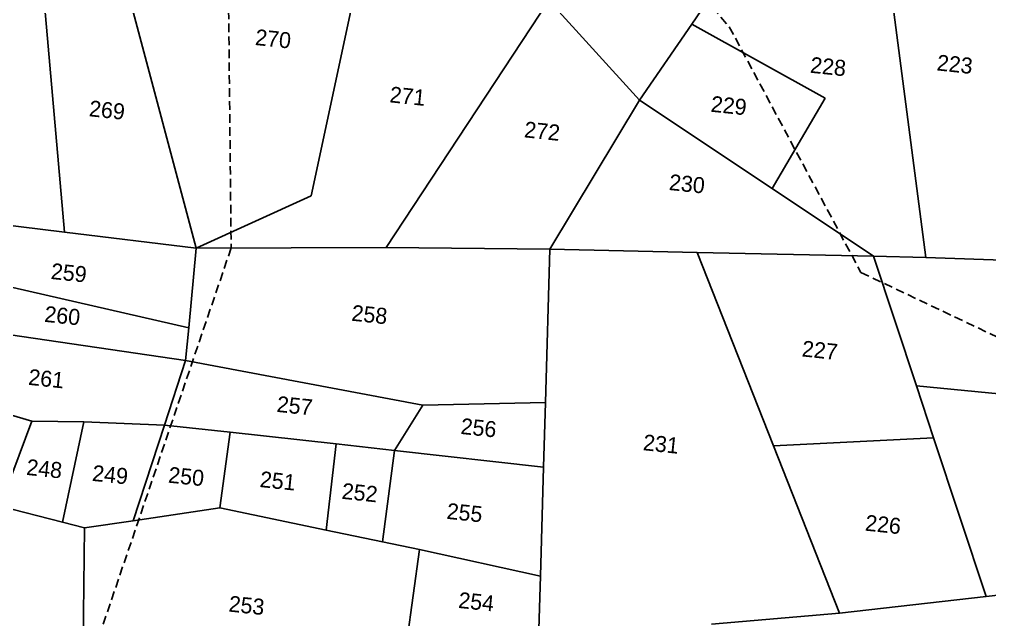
# Model space of a CAD drawing. Header units: metres. Extents: x 290336 to 293471, y 1993039 to 1996947.
# Drawn here: x 292011 to 292572, y 1993485 to 1993832 of the extents above; entities that cross this region are included whole.
import ezdxf
from ezdxf.enums import TextEntityAlignment as Align

# ---------------------------------------------------------------- set-up
doc = ezdxf.new("R2010")
doc.units = ezdxf.units.M
doc.header["$MEASUREMENT"] = 0
doc.linetypes.add('DASHED', pattern=[0.75, 0.5, -0.25])
for name, color, linetype in [('LINE_FOOTPATH', 1, 'DASHED'), ('POLY_PARCEL', 6, 'Continuous'), ('TEXT_PARCEL', 7, 'Continuous')]:
    doc.layers.add(name, color=color, linetype=linetype)
doc.styles.add('TEXT_MAP', font='', dxfattribs={"height": 1.8})
doc.styles.get('TEXT_MAP').set_extended_font_data('Kruti Dev 050')

msp = doc.modelspace()

# ---------------------------------------------------------------- linework, layer by layer
at = {"layer": 'LINE_FOOTPATH', "ltscale": 10}
for p, q in [((292151.08, 1994139), (292421.53, 1993827.65)), ((292129.99, 1994017.11), (292133.31, 1993699.68)), ((292421.53, 1993827.65), (292497.69, 1993685.52)), ((292133.31, 1993699.68), (292047.43, 1993447.02)), ((292497.69, 1993685.52), (292811.34, 1993536.7))]:
    msp.add_line(p, q, dxfattribs=at)
at = {"layer": 'POLY_PARCEL'}
for p, q in [((292507.49, 1993907.48), (292535.17, 1993694.21)), ((292445.41, 1993895.72), (292399.83, 1993829.24)), ((292207.36, 1993859.2), (292179.66, 1993729.81)), ((292024.41, 1993851.65), (292036.85, 1993708.85)), ((292113.09, 1993699.63), (292072.44, 1993851.98)), ((292317.17, 1993842.83), (292222.94, 1993699.87)), ((292317.17, 1993842.83), (292369.6, 1993785.14)), ((292399.83, 1993829.24), (292369.6, 1993785.14)), ((292399.83, 1993829.24), (292476.97, 1993786.35)), ((292369.6, 1993785.14), (292317.66, 1993698.95)), ((292369.6, 1993785.14), (292446.23, 1993734.05)), ((292476.97, 1993786.35), (292446.23, 1993734.05)), ((292446.23, 1993734.05), (292504.98, 1993694.87)), ((292179.66, 1993729.81), (292113.09, 1993699.63)), ((291972.86, 1993716.58), (292036.85, 1993708.85)), ((292036.85, 1993708.85), (292113.09, 1993699.63)), ((292108.77, 1993653.46), (292113.09, 1993699.63)), ((292113.09, 1993699.63), (292222.94, 1993699.87)), ((292222.94, 1993699.87), (292317.66, 1993698.95)), ((292317.66, 1993698.95), (292315.11, 1993610.27)), ((292317.66, 1993698.95), (292402.95, 1993697.09)), ((292402.95, 1993697.09), (292447.12, 1993585.08)), ((292402.95, 1993697.09), (292504.98, 1993694.87)), ((292504.98, 1993694.87), (292529.81, 1993619.87)), ((292504.98, 1993694.87), (292535.17, 1993694.21)), ((292535.17, 1993694.21), (292594.99, 1993692.12)), ((291966.42, 1993686.04), (292108.77, 1993653.46)), ((291960.09, 1993656.05), (292107, 1993634.56)), ((292107, 1993634.56), (292108.77, 1993653.46)), ((292094.73, 1993597.17), (292107, 1993634.56)), ((292107, 1993634.56), (292244.18, 1993608.8)), ((291947.82, 1993620.36), (292018.1, 1993599.43)), ((292529.81, 1993619.87), (292608.56, 1993612.23)), ((292529.81, 1993619.87), (292539.74, 1993589.87)), ((292244.18, 1993608.8), (292315.11, 1993610.27)), ((292315.11, 1993610.27), (292314.03, 1993572.89)), ((292244.18, 1993608.8), (292227.83, 1993582.54)), ((292018.1, 1993599.43), (291999.76, 1993550.23)), ((292018.1, 1993599.43), (292048.08, 1993599.06)), ((292048.08, 1993599.06), (292035.82, 1993540.94)), ((292048.08, 1993599.06), (292094.73, 1993597.17)), ((292076.56, 1993541.84), (292094.73, 1993597.17)), ((292094.73, 1993597.17), (292132.72, 1993592.99)), ((292132.72, 1993592.99), (292126.85, 1993549.34)), ((292132.72, 1993592.99), (292194.1, 1993586.25)), ((292447.12, 1993585.08), (292539.74, 1993589.87)), ((292539.74, 1993589.87), (292570.16, 1993498.01)), ((292194.1, 1993586.25), (292188.37, 1993536.45)), ((292194.1, 1993586.25), (292227.83, 1993582.54)), ((292227.83, 1993582.54), (292220.88, 1993529.64)), ((292227.83, 1993582.54), (292314.03, 1993572.89)), ((292447.12, 1993585.08), (292485.26, 1993488.37)), ((292314.03, 1993572.89), (292312.2, 1993509.72)), ((291999.76, 1993550.23), (292035.82, 1993540.94)), ((292076.56, 1993541.84), (292126.85, 1993549.34)), ((292126.85, 1993549.34), (292188.37, 1993536.45)), ((292035.82, 1993540.94), (292048.56, 1993537.66)), ((292048.56, 1993537.66), (292047.43, 1993447.02)), ((292048.56, 1993537.66), (292076.56, 1993541.84)), ((292188.37, 1993536.45), (292220.88, 1993529.64)), ((292220.88, 1993529.64), (292242.36, 1993525.13)), ((292242.36, 1993525.13), (292234.87, 1993471.97)), ((292242.36, 1993525.13), (292312.2, 1993509.72)), ((292312.2, 1993509.72), (292311.32, 1993479.07)), ((292570.16, 1993498.01), (292631.55, 1993504.62)), ((292485.26, 1993488.37), (292570.16, 1993498.01)), ((292411.13, 1993481.95), (292485.26, 1993488.37))]:
    msp.add_line(p, q, dxfattribs=at)

# ---------------------------------------------------------------- texts
at = {"layer": 'TEXT_PARCEL', "style": 'TEXT_MAP'}
for s, p in [('270', (292157.64, 1993820.73)), ('228', (292478.74, 1993804.68)), ('223', (292552, 1993806.02)), ('271', (292235.43, 1993787.62)), ('269', (292061.53, 1993779.5)), ('229', (292421.25, 1993782.11)), ('272', (292313.28, 1993767.37)), ('230', (292397.06, 1993736.82)), ('259', (292039.44, 1993685.32)), ('258', (292213.38, 1993661.16)), ('260', (292035.68, 1993660.52)), ('227', (292473.94, 1993640.56)), ('261', (292026.38, 1993624.05)), ('257', (292170.12, 1993608.4)), ('256', (292276.5, 1993595.63)), ('231', (292382.01, 1993586.22)), ('248', (292025.24, 1993571.92)), ('249', (292063.34, 1993568.47)), ('250', (292107.34, 1993567.44)), ('251', (292160.33, 1993564.9)), ('252', (292207.72, 1993558.09)), ('255', (292268.42, 1993546.5)), ('226', (292510.54, 1993539.66)), ('253', (292142.28, 1993492.83)), ('254', (292275.15, 1993494.94))]:
    msp.add_text(s, height=9.242, rotation=354.1017, dxfattribs=at).set_placement(p, align=Align.MIDDLE)

doc.saveas('drawing.dxf')
